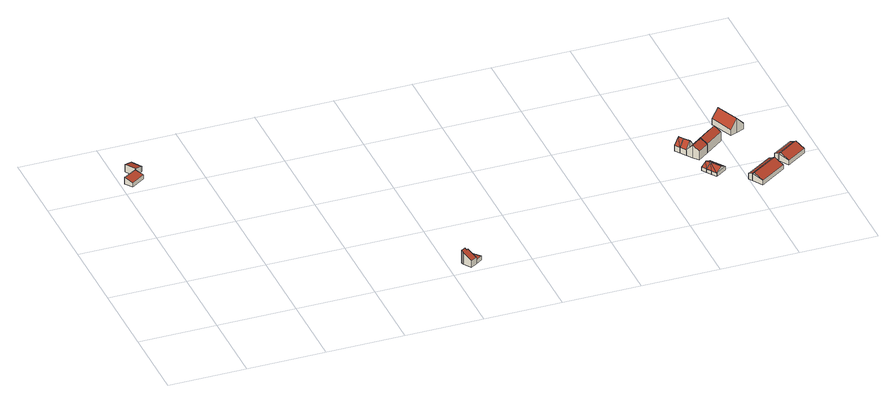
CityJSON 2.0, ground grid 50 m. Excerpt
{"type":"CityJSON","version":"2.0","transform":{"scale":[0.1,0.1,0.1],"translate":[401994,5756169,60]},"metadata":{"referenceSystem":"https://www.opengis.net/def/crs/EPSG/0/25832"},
"CityObjects":{
"building1":{"type":"Building","attributes":{"Gemeindeschluessel":"05515000","Geometrietyp2DReferenz":"3000","function":"51009_1610"},"children":["building1-1","building1-2"]},
"building1-1":{"type":"BuildingPart","attributes":{"roofType":"2100","measuredHeight":4.31},"parents":["building1"],"geometry":[{"type":"Solid","lod":"2","boundaries":[[[[0,1,2,3]],[[4,5,1,0]],[[6,7,8,9]],[[3,2,7,6]],[[9,10,4,0,3,6]],[[1,5,11,8,7,2]],[[11,5,4,10]],[[8,11,10,9]]]],"semantics":{"surfaces":[{"type":"WallSurface"},{"type":"RoofSurface"},{"type":"GroundSurface"},{"type":"ClosureSurface"}],"values":[[0,0,0,0,1,2,3,3]]}}]},
"building1-2":{"type":"BuildingPart","attributes":{"roofType":"2100","measuredHeight":5.24},"parents":["building1"],"geometry":[{"type":"Solid","lod":"2","boundaries":[[[[12,13,14,15]],[[16,9,8,13,12]],[[17,18,5,4,19]],[[20,21,18,17]],[[22,23,21,20]],[[15,14,23,22]],[[20,17,19,24,16,12,15,22]],[[13,8,11,5,18,21,23,14]],[[9,16,24,10]],[[11,8,9,10]],[[10,24,19,4]],[[5,11,10,4]]]],"semantics":{"surfaces":[{"type":"WallSurface"},{"type":"RoofSurface"},{"type":"GroundSurface"},{"type":"ClosureSurface"}],"values":[[0,0,0,0,0,0,1,2,0,3,0,3]]}}]},
"building2":{"type":"Building","attributes":{"Gemeindeschluessel":"05515000","Geometrietyp2DReferenz":"3000","function":"31001_1000","roofType":"2100","measuredHeight":8.99},"geometry":[{"type":"Solid","lod":"2","boundaries":[[[[25,26,27,28]],[[29,30,26,25]],[[31,32,30,29]],[[33,34,32,31]],[[35,36,34,33]],[[37,38,36,35]],[[39,40,38,37]],[[28,27,40,39]],[[37,35,33,31,29,25,28,39]],[[26,30,32,34,36,38,40,27]]]],"semantics":{"surfaces":[{"type":"WallSurface"},{"type":"RoofSurface"},{"type":"GroundSurface"}],"values":[[0,0,0,0,0,0,0,0,1,2]]}}]},
"building3":{"type":"Building","attributes":{"Gemeindeschluessel":"05515000","Geometrietyp2DReferenz":"3000","function":"51009_1611","roofType":"2100","measuredHeight":2.65},"geometry":[{"type":"Solid","lod":"2","boundaries":[[[[41,36,38,42]],[[43,44,36,41]],[[45,46,44,43]],[[42,38,46,45]],[[43,41,42,45]],[[36,44,46,38]]]],"semantics":{"surfaces":[{"type":"WallSurface"},{"type":"RoofSurface"},{"type":"GroundSurface"}],"values":[[0,0,0,0,1,2]]}}]},
"building4":{"type":"Building","attributes":{"Gemeindeschluessel":"05515000","Geometrietyp2DReferenz":"3000","function":"31001_2700","roofType":"3100","measuredHeight":8.27},"geometry":[{"type":"Solid","lod":"2","boundaries":[[[[47,48,49,50]],[[51,52,48,47]],[[53,54,52,51]],[[50,49,54,53]],[[47,55,51]],[[53,56,50]],[[50,56,55]],[[55,47,50]],[[56,53,51]],[[51,55,56]],[[48,52,54,49]]]],"semantics":{"surfaces":[{"type":"WallSurface"},{"type":"RoofSurface"},{"type":"GroundSurface"}],"values":[[0,0,0,0,0,0,1,1,1,1,2]]}}]},
"building5":{"type":"Building","attributes":{"Gemeindeschluessel":"05515000","Geometrietyp2DReferenz":"3000","function":"51009_1610","roofType":"3100","measuredHeight":4.76},"geometry":[{"type":"Solid","lod":"2","boundaries":[[[[57,58,59,60]],[[61,62,58,57]],[[63,64,62,61]],[[60,59,64,63]],[[57,65,61]],[[63,66,60]],[[65,57,60]],[[60,66,65]],[[61,65,66]],[[66,63,61]],[[58,62,64,59]]]],"semantics":{"surfaces":[{"type":"WallSurface"},{"type":"RoofSurface"},{"type":"GroundSurface"}],"values":[[0,0,0,0,0,0,1,1,1,1,2]]}}]},
"building6":{"type":"Building","attributes":{"Gemeindeschluessel":"05515000","Geometrietyp2DReferenz":"3000","function":"31001_1310","roofType":"5000","measuredHeight":4.7},"geometry":[{"type":"Solid","lod":"2","boundaries":[[[[67,68,69,70]],[[71,72,68,67]],[[73,74,72,71]],[[75,76,74,73]],[[77,62,76,75]],[[78,58,62,77]],[[79,80,58,78]],[[81,82,80,79]],[[70,69,82,81]],[[83,84,85,71]],[[86,73,71,85,87]],[[77,87,85]],[[70,81,84]],[[81,88,78,84]],[[85,84,78]],[[88,79,78]],[[88,81,79]],[[86,87,77,75]],[[86,75,73]],[[83,71,67]],[[84,83,67,70]],[[85,78,77]],[[68,72,74,76,62,58,80,82,69]]]],"semantics":{"surfaces":[{"type":"WallSurface"},{"type":"RoofSurface"},{"type":"GroundSurface"}],"values":[[0,0,0,0,0,0,0,0,0,1,1,1,1,1,1,0,0,0,0,0,0,0,2]]}}]},
"building7":{"type":"Building","attributes":{"Gemeindeschluessel":"05515000","Geometrietyp2DReferenz":"3000","function":"31001_1000"},"address":[{"country":"Germany","locality":"Münster","thoroughfareNumber":"408","thoroughfareName":"Sentruper Straße"}],"children":["building7-1","building7-2"]},
"building7-1":{"type":"BuildingPart","attributes":{"roofType":"3100","measuredHeight":8.29},"parents":["building7"],"geometry":[{"type":"Solid","lod":"2","boundaries":[[[[56,89,49,50]],[[53,54,89,56]],[[90,91,54,53]],[[92,93,94,95]],[[50,49,93,92]],[[96,90,53,56,97]],[[50,92,95,98,97,56]],[[89,54,91,99,94,93,49]],[[96,97,100]],[[91,90,96,100,99]],[[100,97,98]],[[94,99,100,98,95]]]],"semantics":{"surfaces":[{"type":"WallSurface"},{"type":"RoofSurface"},{"type":"GroundSurface"},{"type":"ClosureSurface"}],"values":[[0,0,0,0,0,1,1,2,0,3,0,3]]}}]},
"building7-2":{"type":"BuildingPart","attributes":{"roofType":"3100","measuredHeight":8.79},"parents":["building7"],"geometry":[{"type":"Solid","lod":"2","boundaries":[[[[101,102,91,90]],[[103,104,102,101]],[[105,106,104,103]],[[107,108,106,105]],[[109,110,108,107]],[[111,95,94,110,109]],[[90,91,90,112]],[[107,105,103,109]],[[101,90,112,96,100,98,111,109,103]],[[102,104,106,108,110,94,99,91]],[[90,96,112]],[[95,111,98]],[[90,91,99,100,96]],[[99,94,95,98,100]]]],"semantics":{"surfaces":[{"type":"WallSurface"},{"type":"RoofSurface"},{"type":"GroundSurface"},{"type":"ClosureSurface"}],"values":[[0,0,0,0,0,0,0,1,1,2,0,0,3,3]]}}]},
"building8":{"type":"Building","attributes":{"Gemeindeschluessel":"05515000","Geometrietyp2DReferenz":"3000","function":"31001_1000","roofType":"3100","measuredHeight":9.04},"address":[{"country":"Germany","locality":"Münster","thoroughfareNumber":"406","thoroughfareName":"Sentruper Straße"}],"geometry":[{"type":"Solid","lod":"2","boundaries":[[[[113,114,115,101]],[[116,117,114,113]],[[118,119,117,116]],[[101,115,119,118]],[[113,120,116]],[[118,121,101]],[[101,121,120,113]],[[116,120,121,118]],[[114,117,119,115]]]],"semantics":{"surfaces":[{"type":"WallSurface"},{"type":"RoofSurface"},{"type":"GroundSurface"}],"values":[[0,0,0,0,0,0,1,1,2]]}}]},
"building9":{"type":"Building","attributes":{"Gemeindeschluessel":"05515000","Geometrietyp2DReferenz":"3000","function":"51009_1610","roofType":"2100","measuredHeight":5.04},"geometry":[{"type":"Solid","lod":"2","boundaries":[[[[122,123,124,125]],[[126,127,123,122]],[[128,129,127,126]],[[125,124,129,128]],[[126,122,125,128]],[[123,127,129,124]]]],"semantics":{"surfaces":[{"type":"WallSurface"},{"type":"RoofSurface"},{"type":"GroundSurface"}],"values":[[0,0,0,0,1,2]]}}]},
"building10":{"type":"Building","attributes":{"Gemeindeschluessel":"05515000","Geometrietyp2DReferenz":"3000","function":"31001_1310","roofType":"3100","measuredHeight":5.85},"geometry":[{"type":"Solid","lod":"2","boundaries":[[[[122,130,131,126]],[[132,133,130,122]],[[134,135,133,132]],[[126,131,135,134]],[[122,136,132]],[[134,137,126]],[[126,137,136,122]],[[132,136,137,134]],[[130,133,135,131]]]],"semantics":{"surfaces":[{"type":"WallSurface"},{"type":"RoofSurface"},{"type":"GroundSurface"}],"values":[[0,0,0,0,0,0,1,1,2]]}}]},
"building11":{"type":"Building","attributes":{"Gemeindeschluessel":"05515000","Geometrietyp2DReferenz":"3000","function":"31001_1000","roofType":"3100","measuredHeight":9.79},"address":[{"country":"Germany","locality":"Münster","thoroughfareNumber":"404","thoroughfareName":"Sentruper Straße"}],"geometry":[{"type":"Solid","lod":"2","boundaries":[[[[138,139,140,141]],[[142,143,139,138]],[[144,145,143,142]],[[146,147,145,144]],[[148,149,147,146]],[[150,151,149,148]],[[152,153,151,150]],[[154,155,153,152]],[[156,157,155,154]],[[141,140,157,156]],[[150,148,146,144,142,138,141,152]],[[156,154,152,141]],[[139,143,145,147,149,151,153,155,157,140]]]],"semantics":{"surfaces":[{"type":"WallSurface"},{"type":"RoofSurface"},{"type":"GroundSurface"}],"values":[[0,0,0,0,0,0,0,0,0,0,1,1,2]]}}]},
"building12":{"type":"Building","attributes":{"Gemeindeschluessel":"05515000","Geometrietyp2DReferenz":"3000","function":"51009_1610","roofType":"2100","measuredHeight":5.01},"geometry":[{"type":"Solid","lod":"2","boundaries":[[[[158,159,160,161]],[[162,163,159,158]],[[164,165,163,162]],[[161,160,165,164]],[[162,158,161,164]],[[159,163,165,160]]]],"semantics":{"surfaces":[{"type":"WallSurface"},{"type":"RoofSurface"},{"type":"GroundSurface"}],"values":[[0,0,0,0,1,2]]}}]},
"building13":{"type":"Building","attributes":{"Gemeindeschluessel":"05515000","Geometrietyp2DReferenz":"3000","function":"31001_1310","roofType":"3100","measuredHeight":5.93},"geometry":[{"type":"Solid","lod":"2","boundaries":[[[[158,166,167,162]],[[168,169,166,158]],[[170,171,169,168]],[[162,167,171,170]],[[158,172,168]],[[170,173,162]],[[162,173,172,158]],[[168,172,173,170]],[[166,169,171,167]]]],"semantics":{"surfaces":[{"type":"WallSurface"},{"type":"RoofSurface"},{"type":"GroundSurface"}],"values":[[0,0,0,0,0,0,1,1,2]]}}]}
},
"vertices":[
[9,1565,84],[9,1565,41],[44,1515,41],[44,1515,70],[97,1622,84],[97,1622,41],[133,1574,70],[133,1574,41],[101,1620,41],[101,1620,83],[99,1619,83],[99,1619,41],
[149,1649,78],[149,1649,41],[151,1650,41],[151,1650,77],[101,1620,93],[59,1681,94],[59,1681,41],[97,1622,93],[56,1685,94],[56,1685,41],[109,1716,77],[109,1716,41],[99,1619,93],
[1584,62,113],[1584,62,31],[1583,61,31],[1583,61,113],[1576,74,121],[1576,74,31],[1605,93,121],[1605,93,31],[1613,81,113],[1613,81,31],[1623,88,113],[1623,88,31],[1657,35,77],[1657,35,31],[1616,9,77],[1616,9,31],
[1623,88,52],[1657,35,58],[1667,116,52],[1667,116,31],[1701,64,58],[1701,64,31],
[3191,771,54],[3191,771,15],[3215,739,15],[3215,739,54],[3254,812,54],[3254,812,15],[3275,784,54],[3275,784,15],[3223,791,98],[3245,762,98],
[3358,537,40],[3358,537,15],[3339,566,15],[3339,566,40],[3287,491,40],[3287,491,15],[3268,519,40],[3268,519,15],[3323,514,62],[3303,542,62],
[3331,427,39],[3331,427,15],[3403,473,15],[3403,473,39],[3330,426,39],[3330,426,15],[3308,459,39],[3308,459,15],[3309,460,39],[3309,460,15],[3287,491,39],[3358,537,39],[3380,505,39],[3380,505,15],[3381,505,39],[3381,505,15],[3331,427,40],[3368,451,62],[3326,516,62],[3309,460,40],[3308,460,40],[3380,505,40],
[3245,762,15],[3301,749,54],[3301,749,15],[3242,704,54],[3242,704,15],[3241,703,15],[3241,703,52],[3301,748,55],[3272,726,98],[3243,704,55],[3272,726,15],[3272,726,55],
[3312,757,54],[3312,757,15],[3339,720,103],[3339,720,15],[3366,683,76],[3366,683,15],[3296,630,76],[3296,630,15],[3268,666,103],[3268,666,15],[3241,703,55],[3301,749,55],
[3433,848,54],[3433,848,14],[3312,757,14],[3488,775,80],[3488,775,14],[3366,683,80],[3366,683,14],[3461,811,105],[3339,720,105],
[3686,433,62],[3686,433,12],[3670,456,12],[3670,456,49],[3513,318,62],[3513,318,12],[3498,341,49],[3498,341,12],
[3686,433,11],[3513,318,11],[3728,368,41],[3728,368,11],[3556,253,41],[3556,253,11],[3695,419,70],[3522,304,70],
[3594,1003,53],[3594,1003,11],[3548,984,11],[3548,984,109],[3630,920,53],[3630,920,11],[3632,921,51],[3632,921,11],[3658,858,51],[3658,858,11],[3656,858,53],[3656,858,11],[3659,852,53],[3659,852,11],[3612,832,109],[3612,832,11],[3566,812,53],[3566,812,11],[3502,964,53],[3502,964,11],
[3866,554,60],[3866,554,10],[3851,577,10],[3851,577,47],[3736,466,60],[3736,466,10],[3720,490,47],[3720,490,10],
[3866,554,8],[3736,466,8],[3908,489,39],[3908,489,8],[3778,401,39],[3778,401,8],[3875,540,68],[3745,452,68]
]}
